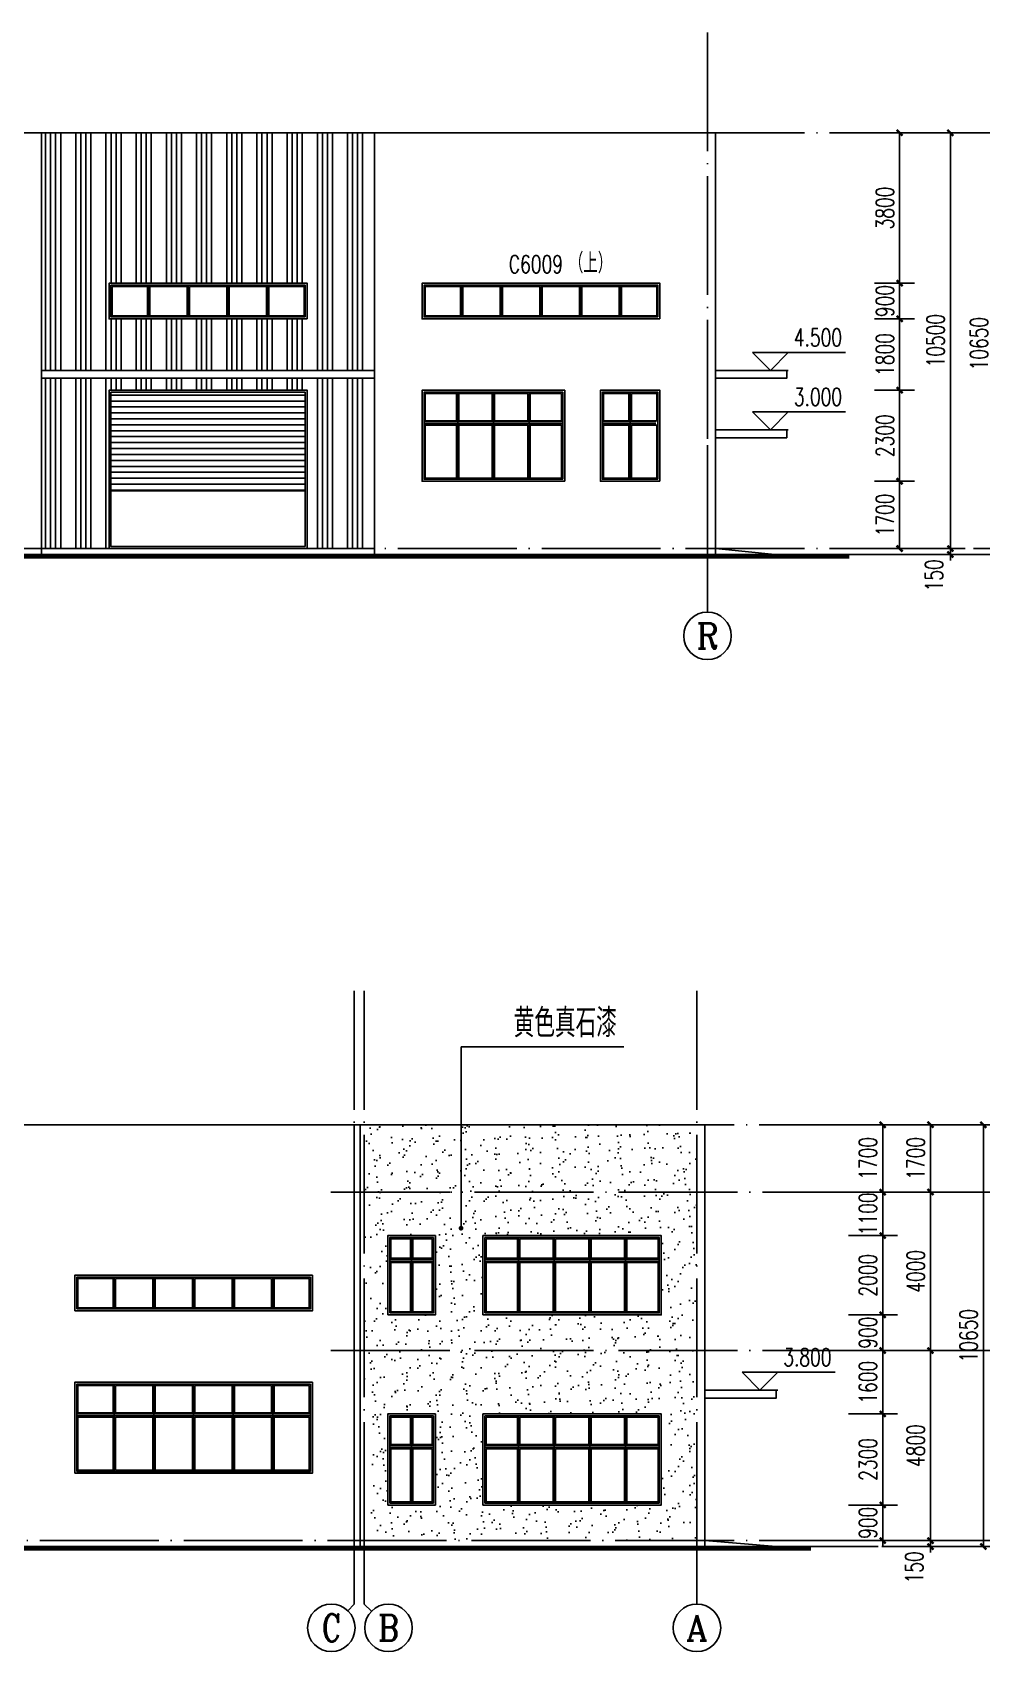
# Model space of a CAD drawing. Extents: x 409931 to 937299, y -508824 to 132289.
# Drawn here: x 562006 to 585956, y -436749 to -395870 of the extents above; entities that cross this region are included whole.
import ezdxf
from ezdxf.enums import TextEntityAlignment as Align

# ---------------------------------------------------------------- set-up
doc = ezdxf.new("R2010")
doc.units = 0
doc.header["$LTSCALE"] = 1500
doc.header["$MEASUREMENT"] = 0
doc.linetypes.add('DOTE', pattern=[2.42, 2, -0.2, 0.02, -0.2])
doc.layers.get('Defpoints').update_dxf_attribs({"color": 252})
for name, color, linetype in [('07m', 36, 'Continuous'), ('A-L-wall(建筑立面)', 2, 'Continuous'), ('A-Other(建筑其它)', 33, 'Continuous'), ('AXIS', 3, 'Continuous'), ('AXIS_TEXT', 7, 'Continuous'), ('DIM_ELEV', 3, 'Continuous'), ('DIM_LEAD', 3, 'Continuous'), ('DOTE', 1, 'Continuous'), ('GROUND', 253, 'Continuous'), ('PUB_DIM', 3, 'Continuous'), ('PUB_HATCH', 8, 'Continuous'), ('PUB_TEXT', 7, 'Continuous'), ('STAIR', 2, 'Continuous'), ('WINDOW', 4, 'Continuous')]:
    doc.layers.add(name, color=color, linetype=linetype)
doc.styles.add('_TCH_AXIS', font='COMPLEX', dxfattribs={"bigfont": 'GBCBIG'})
doc.styles.add('_TCH_DIM', font='SIMPLEX', dxfattribs={"bigfont": 'GBCBIG'})
doc.styles.add('_TCH_DIM_T3', font='SIMPLEX', dxfattribs={"width": 0.705882, "bigfont": 'GBCBIG'})
doc.dimstyles.new('_TCH_ARCH&&150', dxfattribs={"dimtxt": 446.25, "dimasz": 150, "dimexe": 375, "dimexo": 450, "dimgap": 150, "dimtad": 1, "dimdec": 0, "dimzin": 0, "dimdsep": 46, "dimtxsty": '_TCH_DIM_T3', "dimblk": 'ARCHTICK', "dimcen": 0.09, "dimclrt": 7, "dimazin": 2, "dimtfac": 1, "dimtdec": 0, "dimtix": 1, "dimtmove": 2, "dimatfit": 3, "dimfxl": 0, "dimtolj": 1, "dimtzin": 0, "dimarcsym": 0})

# ---------------------------------------------------------------- blocks, each defined once
blk = doc.blocks.new('_ArchTick')
at = {"color": 0, "linetype": 'ByBlock', "const_width": 0.4}
blk.add_lwpolyline([(-0.5, -0.5), (0.5, 0.5)], dxfattribs=at)
blk = doc.blocks.new('*D729')
at = {"layer": 'Defpoints', "color": 0}
for p in [(582150, -423448), (583461, -423448), (582150, -425148)]:
    blk.add_point(p, dxfattribs=at)
at = {"layer": 'PUB_DIM', "color": 0, "lineweight": -2}
for p, q in [((582600, -423448), (583836, -423448)), ((583461, -425148), (583461, -423448)), ((582600, -425148), (583836, -425148))]:
    blk.add_line(p, q, dxfattribs=at)
at = {"layer": 'PUB_DIM', "color": 0, "lineweight": -2, "xscale": 150, "yscale": 150, "zscale": 150}
for p, rotation in [((583461, -423448), 90), ((583461, -425148), 270)]:
    blk.add_blockref('_ArchTick', p, dxfattribs=dict(at, rotation=rotation))
at = {"layer": 'PUB_DIM', "color": 7, "insert": (583088, -424298), "char_height": 446.2, "attachment_point": 5, "rotation": 90, "style": '_TCH_DIM_T3'}
blk.add_mtext('\\A1;1700', dxfattribs=at)
blk = doc.blocks.new('*D730')
at = {"layer": 'Defpoints', "color": 0}
for p in [(582150, -425148), (583461, -425148), (582150, -426248)]:
    blk.add_point(p, dxfattribs=at)
at = {"layer": 'PUB_DIM', "color": 0, "lineweight": -2}
for p, q in [((582600, -425148), (583836, -425148)), ((583461, -425148), (583461, -424998)), ((583461, -426248), (583461, -425148)), ((582600, -426248), (583836, -426248)), ((583461, -426248), (583461, -426398))]:
    blk.add_line(p, q, dxfattribs=at)
at = {"layer": 'PUB_DIM', "color": 0, "lineweight": -2, "xscale": 150, "yscale": 150, "zscale": 150}
for p, rotation in [((583461, -425148), 270), ((583461, -426248), 90)]:
    blk.add_blockref('_ArchTick', p, dxfattribs=dict(at, rotation=rotation))
at = {"layer": 'PUB_DIM', "color": 7, "insert": (583088, -425698), "char_height": 446.2, "attachment_point": 5, "rotation": 90, "style": '_TCH_DIM_T3'}
blk.add_mtext('\\A1;1100', dxfattribs=at)
blk = doc.blocks.new('*D731')
at = {"layer": 'Defpoints', "color": 0}
for p in [(582150, -426248), (583461, -426248), (582150, -428248)]:
    blk.add_point(p, dxfattribs=at)
at = {"layer": 'PUB_DIM', "color": 0, "lineweight": -2}
for p, q in [((582600, -426248), (583836, -426248)), ((583461, -428248), (583461, -426248)), ((582600, -428248), (583836, -428248))]:
    blk.add_line(p, q, dxfattribs=at)
at = {"layer": 'PUB_DIM', "color": 0, "lineweight": -2, "xscale": 150, "yscale": 150, "zscale": 150}
for p, rotation in [((583461, -426248), 90), ((583461, -428248), 270)]:
    blk.add_blockref('_ArchTick', p, dxfattribs=dict(at, rotation=rotation))
at = {"layer": 'PUB_DIM', "color": 7, "insert": (583088, -427248), "char_height": 446.2, "attachment_point": 5, "rotation": 90, "style": '_TCH_DIM_T3'}
blk.add_mtext('\\A1;2000', dxfattribs=at)
blk = doc.blocks.new('*D732')
at = {"layer": 'Defpoints', "color": 0}
for p in [(582150, -428248), (583461, -428248), (582150, -429148)]:
    blk.add_point(p, dxfattribs=at)
at = {"layer": 'PUB_DIM', "color": 0, "lineweight": -2}
for p, q in [((582600, -428248), (583836, -428248)), ((583461, -428248), (583461, -428098)), ((583461, -429148), (583461, -428248)), ((582600, -429148), (583836, -429148)), ((583461, -429148), (583461, -429298))]:
    blk.add_line(p, q, dxfattribs=at)
at = {"layer": 'PUB_DIM', "color": 0, "lineweight": -2, "xscale": 150, "yscale": 150, "zscale": 150}
for p, rotation in [((583461, -428248), 270), ((583461, -429148), 90)]:
    blk.add_blockref('_ArchTick', p, dxfattribs=dict(at, rotation=rotation))
at = {"layer": 'PUB_DIM', "color": 7, "insert": (583088, -428698), "char_height": 446.2, "attachment_point": 5, "rotation": 90, "style": '_TCH_DIM_T3'}
blk.add_mtext('\\A1;900', dxfattribs=at)
blk = doc.blocks.new('*D733')
at = {"layer": 'Defpoints', "color": 0}
for p in [(582150, -429148), (583461, -429148), (582150, -430748)]:
    blk.add_point(p, dxfattribs=at)
at = {"layer": 'PUB_DIM', "color": 0, "lineweight": -2}
for p, q in [((582600, -429148), (583836, -429148)), ((583461, -430748), (583461, -429148)), ((582600, -430748), (583836, -430748))]:
    blk.add_line(p, q, dxfattribs=at)
at = {"layer": 'PUB_DIM', "color": 0, "lineweight": -2, "xscale": 150, "yscale": 150, "zscale": 150}
for p, rotation in [((583461, -429148), 90), ((583461, -430748), 270)]:
    blk.add_blockref('_ArchTick', p, dxfattribs=dict(at, rotation=rotation))
at = {"layer": 'PUB_DIM', "color": 7, "insert": (583088, -429948), "char_height": 446.2, "attachment_point": 5, "rotation": 90, "style": '_TCH_DIM_T3'}
blk.add_mtext('\\A1;1600', dxfattribs=at)
blk = doc.blocks.new('*D734')
at = {"layer": 'Defpoints', "color": 0}
for p in [(582150, -430748), (583461, -430748), (582150, -433048)]:
    blk.add_point(p, dxfattribs=at)
at = {"layer": 'PUB_DIM', "color": 0, "lineweight": -2}
for p, q in [((582600, -430748), (583836, -430748)), ((583461, -433048), (583461, -430748)), ((582600, -433048), (583836, -433048))]:
    blk.add_line(p, q, dxfattribs=at)
at = {"layer": 'PUB_DIM', "color": 0, "lineweight": -2, "xscale": 150, "yscale": 150, "zscale": 150}
for p, rotation in [((583461, -430748), 90), ((583461, -433048), 270)]:
    blk.add_blockref('_ArchTick', p, dxfattribs=dict(at, rotation=rotation))
at = {"layer": 'PUB_DIM', "color": 7, "insert": (583088, -431898), "char_height": 446.2, "attachment_point": 5, "rotation": 90, "style": '_TCH_DIM_T3'}
blk.add_mtext('\\A1;2300', dxfattribs=at)
blk = doc.blocks.new('*D735')
at = {"layer": 'Defpoints', "color": 0}
for p in [(582150, -433048), (583461, -433048), (582150, -433948)]:
    blk.add_point(p, dxfattribs=at)
at = {"layer": 'PUB_DIM', "color": 0, "lineweight": -2}
for p, q in [((583461, -433048), (583461, -432898)), ((582600, -433048), (583836, -433048)), ((583461, -433948), (583461, -433048)), ((582600, -433948), (583836, -433948)), ((583461, -433948), (583461, -434098))]:
    blk.add_line(p, q, dxfattribs=at)
at = {"layer": 'PUB_DIM', "color": 0, "lineweight": -2, "xscale": 150, "yscale": 150, "zscale": 150}
for p, rotation in [((583461, -433048), 270), ((583461, -433948), 90)]:
    blk.add_blockref('_ArchTick', p, dxfattribs=dict(at, rotation=rotation))
at = {"layer": 'PUB_DIM', "color": 7, "insert": (583088, -433498), "char_height": 446.2, "attachment_point": 5, "rotation": 90, "style": '_TCH_DIM_T3'}
blk.add_mtext('\\A1;900', dxfattribs=at)
blk = doc.blocks.new('*D736')
at = {"layer": 'Defpoints', "color": 0}
for p in [(583456, -423448), (586000, -423448), (583456, -434098)]:
    blk.add_point(p, dxfattribs=at)
at = {"layer": 'PUB_DIM', "color": 0, "lineweight": -2}
for p, q in [((583906, -423448), (586375, -423448)), ((586000, -434098), (586000, -423448)), ((583906, -434098), (586375, -434098))]:
    blk.add_line(p, q, dxfattribs=at)
at = {"layer": 'PUB_DIM', "color": 0, "lineweight": -2, "xscale": 150, "yscale": 150, "zscale": 150}
for p, rotation in [((586000, -423448), 90), ((586000, -434098), 270)]:
    blk.add_blockref('_ArchTick', p, dxfattribs=dict(at, rotation=rotation))
at = {"layer": 'PUB_DIM', "color": 7, "insert": (585627, -428773), "char_height": 446.2, "attachment_point": 5, "rotation": 90, "style": '_TCH_DIM_T3'}
blk.add_mtext('\\A1;10650', dxfattribs=at)
blk = doc.blocks.new('*D737')
at = {"layer": 'Defpoints', "color": 0}
for p in [(582991, -433948), (582991, -434098), (584667, -433948)]:
    blk.add_point(p, dxfattribs=at)
at = {"layer": 'PUB_DIM', "color": 0, "lineweight": -2}
for p, q in [((583441, -433948), (585042, -433948)), ((583441, -434098), (585042, -434098)), ((584667, -433948), (584667, -433798)), ((584667, -434098), (584667, -433948)), ((584667, -434098), (584667, -434248))]:
    blk.add_line(p, q, dxfattribs=at)
at = {"layer": 'PUB_DIM', "color": 0, "lineweight": -2, "xscale": 150, "yscale": 150, "zscale": 150}
for p, rotation in [((584667, -433948), 270), ((584667, -434098), 90)]:
    blk.add_blockref('_ArchTick', p, dxfattribs=dict(at, rotation=rotation))
at = {"layer": 'PUB_DIM', "color": 7, "insert": (584255, -434623), "char_height": 446.2, "attachment_point": 5, "rotation": 90, "style": '_TCH_DIM_T3'}
blk.add_mtext('\\A1;150', dxfattribs=at)
blk = doc.blocks.new('*D738')
at = {"layer": 'Defpoints', "color": 0}
for p in [(582991, -429148), (584667, -429148), (582991, -433948)]:
    blk.add_point(p, dxfattribs=at)
at = {"layer": 'PUB_DIM', "color": 0, "lineweight": -2}
for p, q in [((583441, -429148), (585042, -429148)), ((584667, -433948), (584667, -429148)), ((583441, -433948), (585042, -433948))]:
    blk.add_line(p, q, dxfattribs=at)
at = {"layer": 'PUB_DIM', "color": 0, "lineweight": -2, "xscale": 150, "yscale": 150, "zscale": 150}
for p, rotation in [((584667, -429148), 90), ((584667, -433948), 270)]:
    blk.add_blockref('_ArchTick', p, dxfattribs=dict(at, rotation=rotation))
at = {"layer": 'PUB_DIM', "color": 7, "insert": (584294, -431548), "char_height": 446.2, "attachment_point": 5, "rotation": 90, "style": '_TCH_DIM_T3'}
blk.add_mtext('\\A1;4800', dxfattribs=at)
blk = doc.blocks.new('*D739')
at = {"layer": 'Defpoints', "color": 0}
for p in [(582991, -425148), (584667, -425148), (582991, -429148)]:
    blk.add_point(p, dxfattribs=at)
at = {"layer": 'PUB_DIM', "color": 0, "lineweight": -2}
for p, q in [((583441, -425148), (585042, -425148)), ((584667, -429148), (584667, -425148)), ((583441, -429148), (585042, -429148))]:
    blk.add_line(p, q, dxfattribs=at)
at = {"layer": 'PUB_DIM', "color": 0, "lineweight": -2, "xscale": 150, "yscale": 150, "zscale": 150}
for p, rotation in [((584667, -425148), 90), ((584667, -429148), 270)]:
    blk.add_blockref('_ArchTick', p, dxfattribs=dict(at, rotation=rotation))
at = {"layer": 'PUB_DIM', "color": 7, "insert": (584294, -427148), "char_height": 446.2, "attachment_point": 5, "rotation": 90, "style": '_TCH_DIM_T3'}
blk.add_mtext('\\A1;4000', dxfattribs=at)
blk = doc.blocks.new('*D740')
at = {"layer": 'Defpoints', "color": 0}
for p in [(582991, -423448), (584667, -423448), (582991, -425148)]:
    blk.add_point(p, dxfattribs=at)
at = {"layer": 'PUB_DIM', "color": 0, "lineweight": -2}
for p, q in [((583441, -423448), (585042, -423448)), ((584667, -425148), (584667, -423448)), ((583441, -425148), (585042, -425148))]:
    blk.add_line(p, q, dxfattribs=at)
at = {"layer": 'PUB_DIM', "color": 0, "lineweight": -2, "xscale": 150, "yscale": 150, "zscale": 150}
for p, rotation in [((584667, -423448), 90), ((584667, -425148), 270)]:
    blk.add_blockref('_ArchTick', p, dxfattribs=dict(at, rotation=rotation))
at = {"layer": 'PUB_DIM', "color": 7, "insert": (584294, -424298), "char_height": 446.2, "attachment_point": 5, "rotation": 90, "style": '_TCH_DIM_T3'}
blk.add_mtext('\\A1;1700', dxfattribs=at)
blk = doc.blocks.new('*D741')
at = {"layer": 'Defpoints', "color": 0}
for p in [(582804, -398403), (583888, -398403), (582804, -402203)]:
    blk.add_point(p, dxfattribs=at)
at = {"layer": 'PUB_DIM', "color": 0, "lineweight": -2}
for p, q in [((583254, -398403), (584263, -398403)), ((583888, -402203), (583888, -398403)), ((583254, -402203), (584263, -402203))]:
    blk.add_line(p, q, dxfattribs=at)
at = {"layer": 'PUB_DIM', "color": 0, "lineweight": -2, "xscale": 150, "yscale": 150, "zscale": 150}
for p, rotation in [((583888, -398403), 90), ((583888, -402203), 270)]:
    blk.add_blockref('_ArchTick', p, dxfattribs=dict(at, rotation=rotation))
at = {"layer": 'PUB_DIM', "color": 7, "insert": (583515, -400303), "char_height": 446.2, "attachment_point": 5, "rotation": 90, "style": '_TCH_DIM_T3'}
blk.add_mtext('\\A1;3800', dxfattribs=at)
blk = doc.blocks.new('*D742')
at = {"layer": 'Defpoints', "color": 0}
for p in [(582804, -402203), (583888, -402203), (582804, -403103)]:
    blk.add_point(p, dxfattribs=at)
at = {"layer": 'PUB_DIM', "color": 0, "lineweight": -2}
for p, q in [((583254, -402203), (584263, -402203)), ((583888, -402203), (583888, -402053)), ((583888, -403103), (583888, -402203)), ((583254, -403103), (584263, -403103)), ((583888, -403103), (583888, -403253))]:
    blk.add_line(p, q, dxfattribs=at)
at = {"layer": 'PUB_DIM', "color": 0, "lineweight": -2, "xscale": 150, "yscale": 150, "zscale": 150}
for p, rotation in [((583888, -402203), 270), ((583888, -403103), 90)]:
    blk.add_blockref('_ArchTick', p, dxfattribs=dict(at, rotation=rotation))
at = {"layer": 'PUB_DIM', "color": 7, "insert": (583515, -402653), "char_height": 446.2, "attachment_point": 5, "rotation": 90, "style": '_TCH_DIM_T3'}
blk.add_mtext('\\A1;900', dxfattribs=at)
blk = doc.blocks.new('*D743')
at = {"layer": 'Defpoints', "color": 0}
for p in [(582804, -403103), (583888, -403103), (582804, -404903)]:
    blk.add_point(p, dxfattribs=at)
at = {"layer": 'PUB_DIM', "color": 0, "lineweight": -2}
for p, q in [((583254, -403103), (584263, -403103)), ((583888, -404903), (583888, -403103)), ((583254, -404903), (584263, -404903))]:
    blk.add_line(p, q, dxfattribs=at)
at = {"layer": 'PUB_DIM', "color": 0, "lineweight": -2, "xscale": 150, "yscale": 150, "zscale": 150}
for p, rotation in [((583888, -403103), 90), ((583888, -404903), 270)]:
    blk.add_blockref('_ArchTick', p, dxfattribs=dict(at, rotation=rotation))
at = {"layer": 'PUB_DIM', "color": 7, "insert": (583515, -404003), "char_height": 446.2, "attachment_point": 5, "rotation": 90, "style": '_TCH_DIM_T3'}
blk.add_mtext('\\A1;1800', dxfattribs=at)
blk = doc.blocks.new('*D744')
at = {"layer": 'Defpoints', "color": 0}
for p in [(582804, -404903), (583888, -404903), (582804, -407203)]:
    blk.add_point(p, dxfattribs=at)
at = {"layer": 'PUB_DIM', "color": 0, "lineweight": -2}
for p, q in [((583254, -404903), (584263, -404903)), ((583888, -407203), (583888, -404903)), ((583254, -407203), (584263, -407203))]:
    blk.add_line(p, q, dxfattribs=at)
at = {"layer": 'PUB_DIM', "color": 0, "lineweight": -2, "xscale": 150, "yscale": 150, "zscale": 150}
for p, rotation in [((583888, -404903), 90), ((583888, -407203), 270)]:
    blk.add_blockref('_ArchTick', p, dxfattribs=dict(at, rotation=rotation))
at = {"layer": 'PUB_DIM', "color": 7, "insert": (583515, -406053), "char_height": 446.2, "attachment_point": 5, "rotation": 90, "style": '_TCH_DIM_T3'}
blk.add_mtext('\\A1;2300', dxfattribs=at)
blk = doc.blocks.new('*D745')
at = {"layer": 'Defpoints', "color": 0}
for p in [(582804, -407203), (583888, -407203), (582804, -408903)]:
    blk.add_point(p, dxfattribs=at)
at = {"layer": 'PUB_DIM', "color": 0, "lineweight": -2}
for p, q in [((583254, -407203), (584263, -407203)), ((583888, -408903), (583888, -407203)), ((583254, -408903), (584263, -408903))]:
    blk.add_line(p, q, dxfattribs=at)
at = {"layer": 'PUB_DIM', "color": 0, "lineweight": -2, "xscale": 150, "yscale": 150, "zscale": 150}
for p, rotation in [((583888, -407203), 90), ((583888, -408903), 270)]:
    blk.add_blockref('_ArchTick', p, dxfattribs=dict(at, rotation=rotation))
at = {"layer": 'PUB_DIM', "color": 7, "insert": (583515, -408053), "char_height": 446.2, "attachment_point": 5, "rotation": 90, "style": '_TCH_DIM_T3'}
blk.add_mtext('\\A1;1700', dxfattribs=at)
blk = doc.blocks.new('*D746')
at = {"layer": 'Defpoints', "color": 0}
for p in [(583722, -398403), (586266, -398403), (583722, -409053)]:
    blk.add_point(p, dxfattribs=at)
at = {"layer": 'PUB_DIM', "color": 0, "lineweight": -2}
for p, q in [((584172, -398403), (586641, -398403)), ((586266, -409053), (586266, -398403)), ((584172, -409053), (586641, -409053))]:
    blk.add_line(p, q, dxfattribs=at)
at = {"layer": 'PUB_DIM', "color": 0, "lineweight": -2, "xscale": 150, "yscale": 150, "zscale": 150}
for p, rotation in [((586266, -398403), 90), ((586266, -409053), 270)]:
    blk.add_blockref('_ArchTick', p, dxfattribs=dict(at, rotation=rotation))
at = {"layer": 'PUB_DIM', "color": 7, "insert": (585893, -403728), "char_height": 446.2, "attachment_point": 5, "rotation": 90, "style": '_TCH_DIM_T3'}
blk.add_mtext('\\A1;10650', dxfattribs=at)
blk = doc.blocks.new('*D747')
at = {"layer": 'Defpoints', "color": 0}
for p in [(583492, -408903), (583492, -409053), (585168, -408903)]:
    blk.add_point(p, dxfattribs=at)
at = {"layer": 'PUB_DIM', "color": 0, "lineweight": -2}
for p, q in [((585168, -408903), (585168, -408753)), ((583942, -408903), (585543, -408903)), ((583942, -409053), (585543, -409053)), ((585168, -409053), (585168, -408903)), ((585168, -409053), (585168, -409203))]:
    blk.add_line(p, q, dxfattribs=at)
at = {"layer": 'PUB_DIM', "color": 0, "lineweight": -2, "xscale": 150, "yscale": 150, "zscale": 150}
for p, rotation in [((585168, -408903), 270), ((585168, -409053), 90)]:
    blk.add_blockref('_ArchTick', p, dxfattribs=dict(at, rotation=rotation))
at = {"layer": 'PUB_DIM', "color": 7, "insert": (584756, -409578), "char_height": 446.2, "attachment_point": 5, "rotation": 90, "style": '_TCH_DIM_T3'}
blk.add_mtext('\\A1;150', dxfattribs=at)
blk = doc.blocks.new('*D748')
at = {"layer": 'Defpoints', "color": 0}
for p in [(583492, -398403), (585168, -398403), (583492, -408903)]:
    blk.add_point(p, dxfattribs=at)
at = {"layer": 'PUB_DIM', "color": 0, "lineweight": -2}
for p, q in [((583942, -398403), (585543, -398403)), ((585168, -408903), (585168, -398403)), ((583942, -408903), (585543, -408903))]:
    blk.add_line(p, q, dxfattribs=at)
at = {"layer": 'PUB_DIM', "color": 0, "lineweight": -2, "xscale": 150, "yscale": 150, "zscale": 150}
for p, rotation in [((585168, -398403), 90), ((585168, -408903), 270)]:
    blk.add_blockref('_ArchTick', p, dxfattribs=dict(at, rotation=rotation))
at = {"layer": 'PUB_DIM', "color": 7, "insert": (584795, -403653), "char_height": 446.2, "attachment_point": 5, "rotation": 90, "style": '_TCH_DIM_T3'}
blk.add_mtext('\\A1;10500', dxfattribs=at)

msp = doc.modelspace()

# ---------------------------------------------------------------- hatches: boundary and pattern name
at = {"layer": 'A-Other(建筑其它)'}
h = msp.add_hatch(dxfattribs=at)
h.set_pattern_fill('粉刷,_O', color=256, scale=150, angle=90)
h.set_pattern_definition([(127.5, (497307.84, 250637.47), (-578.04713, -18.898), [0, -456, 0, -510, 0, -487.5]), (97.5, (497307.8, 250637.5), (-846.6438, 530.933), [0, -246, 0, -411, 0, -157.5]), (57.5, (497307.84, 250268.47), (-1.6977, 934.24256), [0, -150, 0, -540, 0, -705]), (47.5, (497307.8, 250268.5), (-263.3027, 901.838), [0, -75, 0, -354, 0, -405])])
h.paths.add_polyline_path([(570372.8, -423448), (570372.8, -425148), (578772.8, -425148), (578772.8, -423448)])
h.paths.add_polyline_path([(570372.8, -425148), (570372.8, -429148), (578772.8, -429148), (578772.8, -425148)])
h.paths.add_polyline_path([(577872.8, -426248), (577872.8, -428248), (573372.8, -428248), (573372.8, -426248)], flags=16)
h.paths.add_polyline_path([(577822.8, -426298), (577822.8, -428198), (573422.8, -428198), (573422.8, -426298)], flags=0)
h.paths.add_polyline_path([(576972.8, -426898), (574272.8, -426898), (574272.8, -426848), (576972.8, -426848)], flags=0)
h.paths.add_polyline_path([(576942.8, -426328), (576942.8, -426818), (576102.8, -426818), (576102.8, -426328)], flags=0)
h.paths.add_polyline_path([(577002.8, -426328), (577792.8, -426328), (577792.8, -426818), (577002.8, -426818)], flags=0)
h.paths.add_polyline_path([(576042.8, -426328), (576042.8, -426818), (575202.8, -426818), (575202.8, -426328)], flags=0)
h.paths.add_polyline_path([(576942.8, -426928), (576942.8, -428168), (576102.8, -428168), (576102.8, -426928)], flags=0)
h.paths.add_polyline_path([(577002.8, -426928), (577792.8, -426928), (577792.8, -428168), (577002.8, -428168)], flags=0)
h.paths.add_polyline_path([(576042.8, -426928), (576042.8, -428168), (575202.8, -428168), (575202.8, -426928)], flags=0)
h.paths.add_polyline_path([(575142.8, -426328), (575142.8, -426818), (574302.8, -426818), (574302.8, -426328)], flags=0)
h.paths.add_polyline_path([(575142.8, -426928), (575142.8, -428168), (574302.8, -428168), (574302.8, -426928)], flags=0)
h.paths.add_polyline_path([(574242.8, -426328), (574242.8, -426818), (573452.8, -426818), (573452.8, -426328)], flags=0)
h.paths.add_polyline_path([(574242.8, -426928), (574242.8, -428168), (573452.8, -428168), (573452.8, -426928)], flags=0)
h.paths.add_polyline_path([(572172.8, -426248), (572172.8, -428248), (570972.8, -428248), (570972.8, -426248)], flags=16)
h.paths.add_polyline_path([(572122.8, -426298), (572122.8, -428198), (571022.8, -428198), (571022.8, -426298)], flags=0)
h.paths.add_polyline_path([(572092.8, -426328), (572092.8, -426818), (571602.8, -426818), (571602.8, -426328)], flags=0)
h.paths.add_polyline_path([(572092.8, -426928), (572092.8, -428168), (571602.8, -428168), (571602.8, -426928)], flags=0)
h.paths.add_polyline_path([(571542.8, -426328), (571542.8, -426818), (571052.8, -426818), (571052.8, -426328)], flags=0)
h.paths.add_polyline_path([(571542.8, -426928), (571542.8, -428168), (571052.8, -428168), (571052.8, -426928)], flags=0)
h.paths.add_polyline_path([(570372.8, -429148), (570372.8, -433865.5), (570372.8, -433948), (578772.8, -433948), (578772.8, -433441.7), (578772.8, -429148)])
h.paths.add_polyline_path([(577872.8, -430748), (577872.8, -433048), (573372.8, -433048), (573372.8, -430748)], flags=16)
h.paths.add_polyline_path([(577822.8, -430798), (577822.8, -432998), (573422.8, -432998), (573422.8, -430798)], flags=0)
h.paths.add_polyline_path([(576972.8, -431598), (574272.8, -431598), (574272.8, -431548), (576972.8, -431548)], flags=0)
h.paths.add_polyline_path([(577002.8, -430828), (577792.8, -430828), (577792.8, -431518), (577002.8, -431518)], flags=0)
h.paths.add_polyline_path([(576942.8, -430828), (576942.8, -431518), (576102.8, -431518), (576102.8, -430828)], flags=0)
h.paths.add_polyline_path([(576042.8, -430828), (576042.8, -431518), (575202.8, -431518), (575202.8, -430828)], flags=0)
h.paths.add_polyline_path([(577002.8, -431628), (577792.8, -431628), (577792.8, -432968), (577002.8, -432968)], flags=0)
h.paths.add_polyline_path([(576942.8, -431628), (576942.8, -432968), (576102.8, -432968), (576102.8, -431628)], flags=0)
h.paths.add_polyline_path([(576042.8, -431628), (576042.8, -432968), (575202.8, -432968), (575202.8, -431628)], flags=0)
h.paths.add_polyline_path([(575142.8, -430828), (575142.8, -431518), (574302.8, -431518), (574302.8, -430828)], flags=0)
h.paths.add_polyline_path([(575142.8, -431628), (575142.8, -432968), (574302.8, -432968), (574302.8, -431628)], flags=0)
h.paths.add_polyline_path([(574242.8, -430828), (574242.8, -431518), (573452.8, -431518), (573452.8, -430828)], flags=0)
h.paths.add_polyline_path([(574242.8, -431628), (574242.8, -432968), (573452.8, -432968), (573452.8, -431628)], flags=0)
h.paths.add_polyline_path([(572172.8, -430748), (572172.8, -433048), (570972.8, -433048), (570972.8, -430748)], flags=16)
h.paths.add_polyline_path([(572122.8, -430798), (572122.8, -432998), (571022.8, -432998), (571022.8, -430798)], flags=0)
h.paths.add_polyline_path([(572092.8, -430828), (572092.8, -431518), (571602.8, -431518), (571602.8, -430828)], flags=0)
h.paths.add_polyline_path([(572092.8, -431628), (572092.8, -432968), (571602.8, -432968), (571602.8, -431628)], flags=0)
h.paths.add_polyline_path([(571542.8, -430828), (571542.8, -431518), (571052.8, -431518), (571052.8, -430828)], flags=0)
h.paths.add_polyline_path([(571542.8, -431628), (571542.8, -432968), (571052.8, -432968), (571052.8, -431628)], flags=0)
at = {"layer": 'PUB_HATCH'}
h = msp.add_hatch(dxfattribs=at)
h.set_pattern_fill('ANSI34,_O', color=256, scale=80, angle=45)
h.set_pattern_definition([(90, (475469.54, 275682.3), (-762, 6e-14), []), (90, (475596.54, 275809.3), (-762, 6e-14), []), (90, (475723.54, 275936.3), (-762, 6e-14), []), (90, (475850.54, 276063.3), (-762, 6e-14), [])])
h.paths.add_polyline_path([(562238.9, -398403.1), (562238.9, -404403.1), (570638.9, -404403.1), (570638.9, -398403.1)])
h.paths.add_polyline_path([(568938.9, -402203.1), (568938.9, -403103.1), (563938.9, -403103.1), (563938.9, -402203.1)], flags=16)
h.paths.add_polyline_path([(568888.9, -402253.1), (568888.9, -403053.1), (563988.9, -403053.1), (563988.9, -402253.1)], flags=0)
h.paths.add_polyline_path([(562238.9, -408903.1), (563938.9, -408903.1), (563938.9, -404903.1), (568938.9, -404903.1), (568938.9, -408903.1), (570638.9, -408903.1), (570638.9, -404603.1), (562238.9, -404603.1)])
h.paths.add_polyline_path([(553838.9, -404603.1), (545438.9, -404603.1), (545438.9, -408903.1), (547138.9, -408903.1), (547138.9, -404903.1), (552138.9, -404903.1), (552138.9, -408903.1), (553838.9, -408903.1)])
h.paths.add_polyline_path([(553838.9, -398403.1), (545438.9, -398403.1), (545438.9, -404403.1), (553838.9, -404403.1)])
h.paths.add_polyline_path([(552138.9, -402203.1), (552138.9, -403103.1), (547138.9, -403103.1), (547138.9, -402203.1)], flags=16)
h.paths.add_polyline_path([(552088.9, -402253.1), (552088.9, -403053.1), (547188.9, -403053.1), (547188.9, -402253.1)], flags=0)
h.paths.add_polyline_path([(552058.9, -402283.1), (552058.9, -403023.1), (551168.9, -403023.1), (551168.9, -402283.1)], flags=0)
h.paths.add_polyline_path([(528238.9, -398403.1), (528238.9, -404403.1), (536838.9, -404403.1), (536838.9, -398403.1)])
h.paths.add_polyline_path([(534538.9, -402203.1), (534538.9, -403103.1), (529538.9, -403103.1), (529538.9, -402203.1)], flags=16)
h.paths.add_polyline_path([(534488.9, -402253.1), (534488.9, -403053.1), (529588.9, -403053.1), (529588.9, -402253.1)], flags=0)
h.paths.add_polyline_path([(529538.9, -404903.1), (534538.9, -404903.1), (534538.9, -408903.1), (535138.9, -408903.1), (535138.9, -406803.1), (536238.9, -406803.1), (536238.9, -408903.1), (536838.9, -408903.1), (536838.9, -404603.1), (528238.9, -404603.1), (528238.9, -408903.1), (529538.9, -408903.1)])
h.paths.add_polyline_path([(511038.9, -398403.1), (511038.9, -404403.1), (519638.9, -404403.1), (519638.9, -398403.1)])
h.paths.add_polyline_path([(517838.9, -402203.1), (517838.9, -403103.1), (512838.9, -403103.1), (512838.9, -402203.1)], flags=16)
h.paths.add_polyline_path([(517788.9, -402253.1), (517788.9, -403053.1), (512888.9, -403053.1), (512888.9, -402253.1)], flags=0)
h.paths.add_polyline_path([(511038.9, -408903.1), (512838.9, -408903.1), (512838.9, -404903.1), (517838.9, -404903.1), (517838.9, -408903.1), (519638.9, -408903.1), (519638.9, -404603.1), (511038.9, -404603.1)])
h.paths.add_polyline_path([(493838.9, -398403.1), (493838.9, -404403.1), (502438.9, -404403.1), (502438.9, -398403.1)])
h.paths.add_polyline_path([(500638.9, -402203.1), (500638.9, -403103.1), (495638.9, -403103.1), (495638.9, -402203.1)], flags=16)
h.paths.add_polyline_path([(500588.9, -402253.1), (500588.9, -403053.1), (495688.9, -403053.1), (495688.9, -402253.1)], flags=0)
h.paths.add_polyline_path([(493838.9, -408903.1), (495638.9, -408903.1), (495638.9, -404903.1), (500638.9, -404903.1), (500638.9, -408903.1), (502438.9, -408903.1), (502438.9, -404603.1), (493838.9, -404603.1)])
h.paths.add_polyline_path([(476638.9, -398403.1), (476638.9, -404403.1), (485238.9, -404403.1), (485238.9, -398403.1)])
h.paths.add_polyline_path([(483942.5, -402203.1), (483942.5, -403103.1), (478942.5, -403103.1), (478942.5, -402203.1)], flags=16)
h.paths.add_polyline_path([(483892.5, -402253.1), (483892.5, -403053.1), (478992.5, -403053.1), (478992.5, -402253.1)], flags=0)
h.paths.add_polyline_path([(479912.5, -402283.1), (479912.5, -403023.1), (479022.5, -403023.1), (479022.5, -402283.1)], flags=0)
h.paths.add_polyline_path([(476638.9, -404603.1), (476638.9, -408903.1), (477238.9, -408903.1), (477238.9, -406803.1), (478338.9, -406803.1), (478338.9, -408903.1), (478938.9, -408903.1), (478938.9, -404903.1), (483938.9, -404903.1), (483938.9, -408903.1), (485238.9, -408903.1), (485238.9, -404603.1)])
h = msp.add_hatch(dxfattribs=at)
h.set_pattern_fill('_USER', color=256, scale=150, style=0, pattern_type=0)
h.set_pattern_definition([(180, (1030190.37, -25676.28), (0, 150), [])])
h.paths.add_polyline_path([(568888.9, -407443.3), (568888.9, -404953.1), (563988.9, -404953.1), (563988.9, -407443.3)])

# ---------------------------------------------------------------- linework, layer by layer
at = {"layer": 'A-L-wall(建筑立面)'}
for p, q in [((579238.9, -398403.1), (459438.9, -398403.1)), ((562238.9, -398403.1), (562238.9, -409053.1)), ((570638.9, -398403.1), (570638.9, -409053.1)), ((579238.9, -398403.1), (579238.9, -409053.1)), ((582622.9, -409053.1), (456764, -409053.1)), ((570638.9, -408903.1), (468288.9, -408903.1)), ((580738.9, -409053.1), (579238.9, -408903.1)), ((459172.8, -423448), (578972.8, -423448)), ((570122.8, -423448), (570122.8, -434148)), ((570272.8, -423448), (570272.8, -434148)), ((578972.8, -423448), (578972.8, -434098)), ((455788.8, -434098), (581647.7, -434098))]:
    msp.add_line(p, q, dxfattribs=at)
at = {"layer": 'A-L-wall(建筑立面)', "const_width": 100}
for points in [[(582622.9, -409103.1), (456764, -409103.1)], [(455788.8, -434148), (581647.7, -434148)]]:
    msp.add_lwpolyline(points, dxfattribs=at)
at = {"layer": 'AXIS'}
for p, q in [((579038.9, -406289.1), (579038.9, -410504.5)), ((570122.8, -433441.7), (570122.8, -435549.4)), ((570372.8, -433441.7), (570372.8, -435549.4)), ((578772.8, -433441.7), (578772.8, -435549.4)), ((570122.8, -435549.4), (569963.9, -435715.7)), ((570372.8, -435549.4), (570560.7, -435731.6))]:
    msp.add_line(p, q, dxfattribs=at)
for centre in [(579038.9, -411104.5), (569549.3, -436149.4), (570991.3, -436149.4), (578772.8, -436149.4)]:
    msp.add_circle(centre, 600, dxfattribs=at)
at = {"layer": 'DIM_ELEV'}
for p, q in [((580626.8, -404403.1), (580176.8, -403953.1)), ((580176.8, -403953.1), (582524.3, -403953.1)), ((580626.8, -404403.1), (581076.8, -403953.1)), ((580138.9, -404403.1), (581076.8, -404403.1)), ((580626.8, -405903.1), (580176.8, -405453.1)), ((580176.8, -405453.1), (582524.3, -405453.1)), ((580626.8, -405903.1), (581076.8, -405453.1)), ((580138.9, -405903.1), (581076.8, -405903.1)), ((580360.8, -430148), (579910.8, -429698)), ((579910.8, -429698), (582258.3, -429698)), ((580360.8, -430148), (580810.8, -429698)), ((579872.8, -430148), (580810.8, -430148))]:
    msp.add_line(p, q, dxfattribs=at)
at = {"layer": 'DIM_LEAD'}
for p, q in [((572822, -426060.3), (572822, -421480.4)), ((572822, -421480.4), (576927.7, -421480.4))]:
    msp.add_line(p, q, dxfattribs=at)
at = {"layer": 'DIM_LEAD', "const_width": 60}
msp.add_lwpolyline([(572822, -426090.3, 1), (572822, -426030.3, 1)], format="xyb", close=True, dxfattribs=at)
at = {"layer": 'DOTE', "color": 252, "linetype": 'DOTE'}
for p, q in [((579038.9, -395869.6), (579038.9, -408820.6)), ((592377.6, -398403.1), (445538.6, -398403.1)), ((592377.6, -408903.1), (445538.6, -408903.1)), ((592377.6, -409053.1), (445538.6, -409053.1)), ((570122.8, -420068.4), (570122.8, -433865.5)), ((570372.8, -420068.4), (570372.8, -433865.5)), ((578772.8, -420068.4), (578772.8, -433865.5)), ((446034.2, -423448), (592873.2, -423448)), ((569534.4, -425148), (592873.2, -425148)), ((569534.4, -429148), (592873.2, -429148)), ((446034.2, -433948), (592873.2, -433948)), ((446034.2, -434098), (592873.2, -434098))]:
    msp.add_line(p, q, dxfattribs=at)
at = {"layer": 'GROUND'}
for points in [[(562238.9, -404403.1), (562238.9, -404603.1), (570638.9, -404603.1), (570638.9, -404403.1), (562238.9, -404403.1)], [(579238.9, -404603.1), (581038.9, -404603.1), (581038.9, -404403.1), (579238.9, -404403.1)], [(579238.9, -406103.1), (581038.9, -406103.1), (581038.9, -405903.1), (579238.9, -405903.1)], [(578972.8, -430348), (580772.8, -430348), (580772.8, -430148), (578972.8, -430148)]]:
    msp.add_lwpolyline(points, dxfattribs=at)
at = {"layer": 'STAIR'}
msp.add_line((580772.8, -434098), (578972.8, -433948), dxfattribs=at)
at = {"layer": 'WINDOW'}
for p, q in [((564938.9, -402253.1), (564938.9, -403053.1)), ((565938.9, -402253.1), (565938.9, -403053.1)), ((566938.9, -402253.1), (566938.9, -403053.1)), ((567938.9, -402253.1), (567938.9, -403053.1)), ((572838.9, -402253.1), (572838.9, -403053.1)), ((573838.9, -402253.1), (573838.9, -403053.1)), ((574838.9, -402253.1), (574838.9, -403053.1)), ((575838.9, -402253.1), (575838.9, -403053.1)), ((576838.9, -402253.1), (576838.9, -403053.1)), ((572738.9, -404953.1), (572738.9, -407153.1)), ((573638.9, -404953.1), (573638.9, -407153.1)), ((574538.9, -404953.1), (574538.9, -407153.1)), ((577088.9, -404953.1), (577088.9, -407153.1)), ((575388.9, -405703.1), (571888.9, -405703.1)), ((575388.9, -405753.1), (571888.9, -405753.1)), ((577738.9, -405703.1), (576388.9, -405703.1)), ((577738.9, -405753.1), (576388.9, -405753.1)), ((563988.9, -407443.3), (568888.9, -407443.3)), ((571572.8, -426298), (571572.8, -428198)), ((574272.8, -426298), (574272.8, -428198)), ((575172.8, -426298), (575172.8, -428198)), ((576072.8, -426298), (576072.8, -428198)), ((576972.8, -426298), (576972.8, -428198)), ((571022.8, -426848), (572122.8, -426848)), ((571022.8, -426898), (572122.8, -426898)), ((573422.8, -426848), (577822.8, -426848)), ((573422.8, -426898), (577822.8, -426898)), ((564072.8, -427298), (564072.8, -428098)), ((565072.8, -427298), (565072.8, -428098)), ((566072.8, -427298), (566072.8, -428098)), ((567072.8, -427298), (567072.8, -428098)), ((568072.8, -427298), (568072.8, -428098)), ((564072.8, -429998), (564072.8, -432198)), ((565072.8, -429998), (565072.8, -432198)), ((566072.8, -429998), (566072.8, -432198)), ((567072.8, -429998), (567072.8, -432198)), ((568072.8, -429998), (568072.8, -432198)), ((563122.8, -430748), (569022.8, -430748)), ((563122.8, -430798), (569022.8, -430798)), ((571572.8, -430798), (571572.8, -432998)), ((574272.8, -430798), (574272.8, -432998)), ((575172.8, -430798), (575172.8, -432998)), ((576072.8, -430798), (576072.8, -432998)), ((576972.8, -430798), (576972.8, -432998)), ((571022.8, -431548), (572122.8, -431548)), ((571022.8, -431598), (572122.8, -431598)), ((573422.8, -431548), (577822.8, -431548)), ((573422.8, -431598), (577822.8, -431598))]:
    msp.add_line(p, q, dxfattribs=at)
for points in [[(568938.9, -403103.1), (563938.9, -403103.1), (563938.9, -402203.1), (568938.9, -402203.1)], [(568888.9, -403053.1), (563988.9, -403053.1), (563988.9, -402253.1), (568888.9, -402253.1)], [(577838.9, -403103.1), (571838.9, -403103.1), (571838.9, -402203.1), (577838.9, -402203.1)], [(577788.9, -403053.1), (571888.9, -403053.1), (571888.9, -402253.1), (577788.9, -402253.1)], [(564018.9, -402283.1), (564908.9, -402283.1), (564908.9, -403023.1), (564018.9, -403023.1)], [(565908.9, -402283.1), (564968.9, -402283.1), (564968.9, -403023.1), (565908.9, -403023.1)], [(565968.9, -402283.1), (566908.9, -402283.1), (566908.9, -403023.1), (565968.9, -403023.1)], [(567908.9, -402283.1), (566968.9, -402283.1), (566968.9, -403023.1), (567908.9, -403023.1)], [(568858.9, -402283.1), (567968.9, -402283.1), (567968.9, -403023.1), (568858.9, -403023.1)], [(571918.9, -402283.1), (572808.9, -402283.1), (572808.9, -403023.1), (571918.9, -403023.1)], [(572868.9, -402283.1), (573808.9, -402283.1), (573808.9, -403023.1), (572868.9, -403023.1)], [(574808.9, -402283.1), (573868.9, -402283.1), (573868.9, -403023.1), (574808.9, -403023.1)], [(574868.9, -402283.1), (575808.9, -402283.1), (575808.9, -403023.1), (574868.9, -403023.1)], [(576808.9, -402283.1), (575868.9, -402283.1), (575868.9, -403023.1), (576808.9, -403023.1)], [(577758.9, -402283.1), (576868.9, -402283.1), (576868.9, -403023.1), (577758.9, -403023.1)], [(568938.9, -408903.1), (563938.9, -408903.1), (563938.9, -404903.1), (568938.9, -404903.1)], [(568888.9, -408853.1), (563988.9, -408853.1), (563988.9, -404953.1), (568888.9, -404953.1)], [(575438.9, -407203.1), (571838.9, -407203.1), (571838.9, -404903.1), (575438.9, -404903.1)], [(575388.9, -407153.1), (571888.9, -407153.1), (571888.9, -404953.1), (575388.9, -404953.1)], [(571918.9, -404983.1), (572708.9, -404983.1), (572708.9, -405673.1), (571918.9, -405673.1)], [(572768.9, -404983.1), (573608.9, -404983.1), (573608.9, -405673.1), (572768.9, -405673.1)], [(574508.9, -404983.1), (573668.9, -404983.1), (573668.9, -405673.1), (574508.9, -405673.1)], [(575358.9, -404983.1), (574568.9, -404983.1), (574568.9, -405673.1), (575358.9, -405673.1)], [(577838.9, -407203.1), (576338.9, -407203.1), (576338.9, -404903.1), (577838.9, -404903.1)], [(577788.9, -407153.1), (576388.9, -407153.1), (576388.9, -404953.1), (577788.9, -404953.1)], [(576418.9, -404983.1), (577058.9, -404983.1), (577058.9, -405673.1), (576418.9, -405673.1)], [(577118.9, -404983.1), (577758.9, -404983.1), (577758.9, -405673.1), (577118.9, -405673.1)], [(571918.9, -405783.1), (572708.9, -405783.1), (572708.9, -407123.1), (571918.9, -407123.1)], [(572768.9, -405783.1), (573608.9, -405783.1), (573608.9, -407123.1), (572768.9, -407123.1)], [(574508.9, -405783.1), (573668.9, -405783.1), (573668.9, -407123.1), (574508.9, -407123.1)], [(575358.9, -405783.1), (574568.9, -405783.1), (574568.9, -407123.1), (575358.9, -407123.1)], [(576418.9, -405783.1), (577058.9, -405783.1), (577058.9, -407123.1), (576418.9, -407123.1)], [(577118.9, -405783.1), (577758.9, -405783.1), (577758.9, -407123.1), (577118.9, -407123.1)], [(570972.8, -428248), (572172.8, -428248), (572172.8, -426248), (570972.8, -426248)], [(571022.8, -428198), (572122.8, -428198), (572122.8, -426298), (571022.8, -426298)], [(571052.8, -426328), (571542.8, -426328), (571542.8, -426818), (571052.8, -426818)], [(572092.8, -426328), (571602.8, -426328), (571602.8, -426818), (572092.8, -426818)], [(573372.8, -428248), (577872.8, -428248), (577872.8, -426248), (573372.8, -426248)], [(573422.8, -428198), (577822.8, -428198), (577822.8, -426298), (573422.8, -426298)], [(573452.8, -426328), (574242.8, -426328), (574242.8, -426818), (573452.8, -426818)], [(574302.8, -426328), (575142.8, -426328), (575142.8, -426818), (574302.8, -426818)], [(575202.8, -426328), (576042.8, -426328), (576042.8, -426818), (575202.8, -426818)], [(576942.8, -426328), (576102.8, -426328), (576102.8, -426818), (576942.8, -426818)], [(577792.8, -426328), (577002.8, -426328), (577002.8, -426818), (577792.8, -426818)], [(571052.8, -426928), (571542.8, -426928), (571542.8, -428168), (571052.8, -428168)], [(572092.8, -426928), (571602.8, -426928), (571602.8, -428168), (572092.8, -428168)], [(573452.8, -426928), (574242.8, -426928), (574242.8, -428168), (573452.8, -428168)], [(574302.8, -426928), (575142.8, -426928), (575142.8, -428168), (574302.8, -428168)], [(575202.8, -426928), (576042.8, -426928), (576042.8, -428168), (575202.8, -428168)], [(576942.8, -426928), (576102.8, -426928), (576102.8, -428168), (576942.8, -428168)], [(577792.8, -426928), (577002.8, -426928), (577002.8, -428168), (577792.8, -428168)], [(563072.8, -428148), (569072.8, -428148), (569072.8, -427248), (563072.8, -427248)], [(563122.8, -428098), (569022.8, -428098), (569022.8, -427298), (563122.8, -427298)], [(563152.8, -427328), (564042.8, -427328), (564042.8, -428068), (563152.8, -428068)], [(564102.8, -427328), (565042.8, -427328), (565042.8, -428068), (564102.8, -428068)], [(566042.8, -427328), (565102.8, -427328), (565102.8, -428068), (566042.8, -428068)], [(566102.8, -427328), (567042.8, -427328), (567042.8, -428068), (566102.8, -428068)], [(568042.8, -427328), (567102.8, -427328), (567102.8, -428068), (568042.8, -428068)], [(568992.8, -427328), (568102.8, -427328), (568102.8, -428068), (568992.8, -428068)], [(563072.8, -432248), (569072.8, -432248), (569072.8, -429948), (563072.8, -429948)], [(563122.8, -432198), (569022.8, -432198), (569022.8, -429998), (563122.8, -429998)], [(563152.8, -430028), (564042.8, -430028), (564042.8, -430718), (563152.8, -430718)], [(564102.8, -430028), (565042.8, -430028), (565042.8, -430718), (564102.8, -430718)], [(566042.8, -430028), (565102.8, -430028), (565102.8, -430718), (566042.8, -430718)], [(566102.8, -430028), (567042.8, -430028), (567042.8, -430718), (566102.8, -430718)], [(568042.8, -430028), (567102.8, -430028), (567102.8, -430718), (568042.8, -430718)], [(568992.8, -430028), (568102.8, -430028), (568102.8, -430718), (568992.8, -430718)], [(563152.8, -430828), (564042.8, -430828), (564042.8, -432168), (563152.8, -432168)], [(564102.8, -430828), (565042.8, -430828), (565042.8, -432168), (564102.8, -432168)], [(566042.8, -430828), (565102.8, -430828), (565102.8, -432168), (566042.8, -432168)], [(566102.8, -430828), (567042.8, -430828), (567042.8, -432168), (566102.8, -432168)], [(568042.8, -430828), (567102.8, -430828), (567102.8, -432168), (568042.8, -432168)], [(568992.8, -430828), (568102.8, -430828), (568102.8, -432168), (568992.8, -432168)], [(570972.8, -433048), (572172.8, -433048), (572172.8, -430748), (570972.8, -430748)], [(571022.8, -432998), (572122.8, -432998), (572122.8, -430798), (571022.8, -430798)], [(571052.8, -430828), (571542.8, -430828), (571542.8, -431518), (571052.8, -431518)], [(572092.8, -430828), (571602.8, -430828), (571602.8, -431518), (572092.8, -431518)], [(573372.8, -433048), (577872.8, -433048), (577872.8, -430748), (573372.8, -430748)], [(573422.8, -432998), (577822.8, -432998), (577822.8, -430798), (573422.8, -430798)], [(573452.8, -430828), (574242.8, -430828), (574242.8, -431518), (573452.8, -431518)], [(574302.8, -430828), (575142.8, -430828), (575142.8, -431518), (574302.8, -431518)], [(575202.8, -430828), (576042.8, -430828), (576042.8, -431518), (575202.8, -431518)], [(576942.8, -430828), (576102.8, -430828), (576102.8, -431518), (576942.8, -431518)], [(577792.8, -430828), (577002.8, -430828), (577002.8, -431518), (577792.8, -431518)], [(571052.8, -431628), (571542.8, -431628), (571542.8, -432968), (571052.8, -432968)], [(572092.8, -431628), (571602.8, -431628), (571602.8, -432968), (572092.8, -432968)], [(573452.8, -431628), (574242.8, -431628), (574242.8, -432968), (573452.8, -432968)], [(574302.8, -431628), (575142.8, -431628), (575142.8, -432968), (574302.8, -432968)], [(575202.8, -431628), (576042.8, -431628), (576042.8, -432968), (575202.8, -432968)], [(576942.8, -431628), (576102.8, -431628), (576102.8, -432968), (576942.8, -432968)], [(577792.8, -431628), (577002.8, -431628), (577002.8, -432968), (577792.8, -432968)]]:
    msp.add_lwpolyline(points, close=True, dxfattribs=at)

# ---------------------------------------------------------------- texts
at = {"layer": '07m', "color": 2, "style": '_TCH_DIM'}
msp.add_text('（上）', height=506.38, dxfattribs=at).set_placement((575543.7, -401947.2))
at = {"layer": '07m', "color": 2, "style": '_TCH_DIM', "width": 0.705882}
msp.add_text('C6009', height=446.25, dxfattribs=at).set_placement((574028.7, -401947.2))
at = {"layer": 'AXIS_TEXT', "style": '_TCH_AXIS'}
for s, height, p, p2 in [('R', 637.8, (578765.5, -411423.4), (579312.2, -411423.4)), ('C', 683.5, (569305.2, -436491.2), (569793.4, -436491.2)), ('B', 652.9, (570727, -436475.8), (571255.6, -436475.8)), ('A', 637.8, (578499.5, -436468.3), (579046.2, -436468.3))]:
    msp.add_text(s, height=height, dxfattribs=at).set_placement(p, p2, align=Align.FIT)
at = {"layer": 'PUB_TEXT', "style": '_TCH_DIM', "width": 0.705882}
for s, p in [('4.500', (581219.3, -403795.6)), ('3.000', (581219.3, -405295.6)), ('3.800', (580953.3, -429540.5))]:
    msp.add_text(s, height=446.25, dxfattribs=at).set_placement(p)
at = {"layer": 'PUB_TEXT', "style": '_TCH_DIM'}
msp.add_text('黄色真石漆', height=723.4, dxfattribs=at).set_placement((574149.5, -421239.5))

# ---------------------------------------------------------------- dimensions: what is measured, and where the dimension line sits
at = {"layer": 'PUB_DIM'}
for p1, p2, distance, picture, middle in [((582804.2, -402203.1), (582804.2, -398403.1), -1083.9, '*D741', (583515, -400303.1)), ((583492.4, -408903.1), (583492.4, -398403.1), -1676, '*D748', (584795.3, -403653.1)), ((583722.1, -409053.1), (583722.1, -398403.1), -2543.9, '*D746', (585892.9, -403728.1)), ((582804.2, -403103.1), (582804.2, -402203.1), -1083.9, '*D742', (583515, -402653.1)), ((582804.2, -404903.1), (582804.2, -403103.1), -1083.9, '*D743', (583515, -404003.1)), ((582804.2, -407203.1), (582804.2, -404903.1), -1083.9, '*D744', (583515, -406053.1)), ((582804.2, -408903.1), (582804.2, -407203.1), -1083.9, '*D745', (583515, -408053.1)), ((582149.6, -425148), (582149.6, -423448), -1311.4, '*D729', (583087.8, -424298)), ((582991.5, -425148), (582991.5, -423448), -1676, '*D740', (584294.3, -424298)), ((583456.1, -434098), (583456.1, -423448), -2543.9, '*D736', (585626.9, -428773)), ((582149.6, -426248), (582149.6, -425148), -1311.4, '*D730', (583087.8, -425698)), ((582991.5, -429148), (582991.5, -425148), -1676, '*D739', (584294.3, -427148)), ((582149.6, -428248), (582149.6, -426248), -1311.4, '*D731', (583087.8, -427248)), ((582149.6, -429148), (582149.6, -428248), -1311.4, '*D732', (583087.8, -428698)), ((582149.6, -430748), (582149.6, -429148), -1311.4, '*D733', (583087.8, -429948)), ((582991.5, -433948), (582991.5, -429148), -1676, '*D738', (584294.3, -431548)), ((582149.6, -433048), (582149.6, -430748), -1311.4, '*D734', (583087.8, -431898)), ((582149.6, -433948), (582149.6, -433048), -1311.4, '*D735', (583087.8, -433498))]:
    dim = msp.add_aligned_dim(p1=p1, p2=p2, distance=distance, dimstyle='_TCH_ARCH&&150', dxfattribs=at)
    dim.commit()
    dim.dimension.update_dxf_attribs({"geometry": picture, "text_midpoint": middle})
for base, p1, p2, picture, middle in [((585168.4, -408903.1), (583492.4, -409053.1), (583492.4, -408903.1), '*D747', (584755.9, -409578.1)), ((584667.5, -433948), (582991.5, -434098), (582991.5, -433948), '*D737', (584255, -434623))]:
    dim = msp.add_linear_dim(base=base, p1=p1, p2=p2, angle=90, dimstyle='_TCH_ARCH&&150', dxfattribs=at)
    dim.commit()
    dim.dimension.update_dxf_attribs({"geometry": picture, "text_midpoint": middle, "dimtype": 129})

doc.saveas('drawing.dxf')
